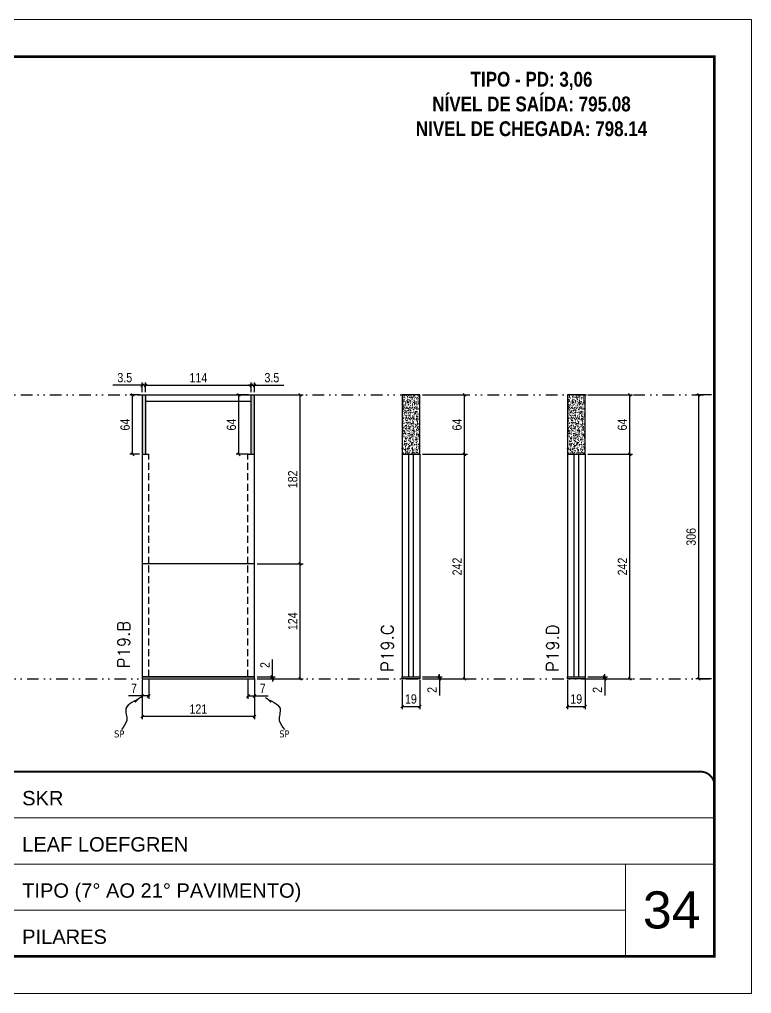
# Model space of a CAD drawing. Extents: x 14400 to 27878, y -21631 to 6985.
# Drawn here: x 16694 to 17483, y -3254 to -2204 of the extents above; entities that cross this region are included whole.
import ezdxf

# ---------------------------------------------------------------- set-up
doc = ezdxf.new("R2010")
doc.units = 0
for name, pattern in [('CONTINUO', [0]), ('DASHED', [0.75, 0.5, -0.25]), ('DIVIDE2', [0.625, 0.25, -0.125, 0, -0.125, 0, -0.125]), ('HIDDEN', [0.375, 0.25, -0.125])]:
    doc.linetypes.add(name, pattern=pattern)
for name, color, linetype, lineweight in [('CARIMBO', 255, 'Continuous', 9), ('Folhas', 255, 'Continuous', 9), ('SARRAFO DE PRESSAO', 251, 'DASHED', 9), ('Texto Seção', 7, 'Continuous', 15)]:
    doc.layers.add(name, color=color, linetype=linetype, lineweight=lineweight)
for name, color, linetype in [('COTA', 241, 'Continuous'), ('NOMENCLATURA', 7, 'Continuous'), ('Nível', 160, 'Continuous'), ('Painéis', 200, 'Continuous'), ('SARR_2.2x7', 40, 'Continuous'), ('Sarrafo de Pressão', 42, 'HIDDEN'), ('texto', 7, 'Continuous')]:
    doc.layers.add(name, color=color, linetype=linetype)
doc.styles.add('ARIAL', font='arial.ttf')
doc.styles.add('COTA TECNICA', font='techl___.ttf', dxfattribs={"height": 10})
doc.styles.add('COTA TECNICA-50', font='techl___.ttf', dxfattribs={"height": 10})
doc.styles.add('REGUA-120', font='ROMANS.shx', dxfattribs={"height": 15})
doc.styles.add('ROMANC', font='techb___.ttf', dxfattribs={"height": 2.5})
doc.styles.get("Standard").update_dxf_attribs({"font": 'arial.ttf'})
doc.dimstyles.new('COTA PAINEL-50', dxfattribs={"dimtxt": 10, "dimasz": 3, "dimexe": 3, "dimexo": 3, "dimgap": 3, "dimtad": 1, "dimdec": 1, "dimzin": 12, "dimdsep": 46, "dimtxsty": 'COTA TECNICA-50', "dimblk1": 'OBLIQUE', "dimblk2": 'OBLIQUE', "dimsah": 1, "dimcen": 0.9, "dimclrd": 4, "dimclre": 4, "dimclrt": 240, "dimadec": 1, "dimazin": 3, "dimtfac": 1, "dimtdec": 1, "dimtmove": 0, "dimatfit": 3, "dimfxl": 1, "dimtolj": 1, "dimtzin": 12, "dimarcsym": 0})
doc.dimstyles.new('PAINEL', dxfattribs={"dimtxt": 10, "dimasz": 3, "dimexe": 3, "dimexo": 3, "dimgap": 3, "dimtad": 1, "dimdec": 1, "dimzin": 12, "dimdsep": 46, "dimtxsty": 'COTA TECNICA', "dimblk1": 'OBLIQUE', "dimblk2": 'OBLIQUE', "dimsah": 1, "dimcen": 0.9, "dimclrd": 4, "dimclre": 4, "dimclrt": 240, "dimadec": 1, "dimazin": 3, "dimtfac": 1, "dimtdec": 1, "dimtmove": 0, "dimatfit": 3, "dimfxl": 1, "dimtolj": 1, "dimtzin": 12, "dimarcsym": 0})
doc.dimstyles.get("Standard").update_dxf_attribs({"dimtxt": 0.18, "dimasz": 0.18, "dimexe": 0.18, "dimexo": 0.0625, "dimgap": 0.09, "dimtad": 0, "dimtih": 1, "dimtoh": 1, "dimdec": 4, "dimzin": 0, "dimdsep": 46, "dimtxsty": 'Standard', "dimcen": 0.09, "dimadec": 0, "dimazin": 0, "dimtfac": 1, "dimtdec": 4, "dimtofl": 0, "dimtmove": 0, "dimatfit": 3, "dimfxl": 1, "dimtolj": 1, "dimtzin": 0, "dimarcsym": 0})

# ---------------------------------------------------------------- blocks, each defined once
blk = doc.blocks.new('9999999999')
at = {"color": 30, "linetype": 'CONTINUO'}
for p, q in [((98564.6, 34379.6), (99584, 34379.6)), ((98564.6, 34329.8), (99488, 34329.8)), ((99584, 34329.8), (99488, 34329.8)), ((99488, 34329.8), (99488, 34230.2)), ((98564.6, 34280), (99488, 34280))]:
    blk.add_line(p, q, dxfattribs=at)
at = {"color": 30, "linetype": 'CONTINUO', "const_width": 2}
blk.add_lwpolyline([(99584, 34230.2), (99584, 34414.4, 0.414214), (99569, 34429.4), (98229, 34429.4, 0.414214), (98214, 34414.4), (98214, 34245.2, 0.414214), (98229, 34230.2), (99584, 34230.2)], format="xyb", dxfattribs=at)
at = {"layer": 'Folhas'}
blk.add_lwpolyline([(98139, 34190.2), (99624, 34190.2), (99624, 35240.2), (98139, 35240.2)], close=True, dxfattribs=at)
at = {"layer": 'Folhas', "color": 30, "const_width": 3}
blk.add_lwpolyline([(98214, 34230.2), (99584, 34230.2), (99584, 35200.2), (98214, 35200.2)], close=True, dxfattribs=at)
at = {"color": 7, "linetype": 'Continuous', "ltscale": 5, "style": 'ARIAL'}
for s, height, p in [('SKR', 15.48, (98837.7, 34393.1)), ('LEAF LOEFGREN', 15.483, (98837.7, 34343.3)), ('TIPO (7° AO 21° PAVIMENTO)', 15.483, (98837.7, 34293.5)), ('PILARES', 15.48, (98837.7, 34243.7))]:
    blk.add_text(s, height=height, dxfattribs=at).set_placement(p)
blk = doc.blocks.new('_Oblique')
at = {"color": 0, "linetype": 'ByBlock', "lineweight": -2}
blk.add_line((-0.5, -0.5), (0.5, 0.5), dxfattribs=at)
blk = doc.blocks.new('*D1962')
at = {"layer": 'COTA', "color": 4, "lineweight": -2, "transparency": 16777216}
for p, q in [((17440.5, -2608.6), (17423.6, -2608.6)), ((17426.6, -2914.6), (17426.6, -2608.6)), ((17440.5, -2914.6), (17423.6, -2914.6))]:
    blk.add_line(p, q, dxfattribs=at)
at = {"layer": 'Defpoints', "color": 0, "transparency": 16777216}
for p in [(17426.6, -2608.6), (17443.5, -2608.6), (17443.5, -2914.6)]:
    blk.add_point(p, dxfattribs=at)
at = {"layer": 'COTA', "color": 4, "lineweight": -2, "transparency": 16777216, "xscale": 3, "yscale": 3, "zscale": 3}
for p, rotation in [((17426.6, -2608.6), 90), ((17426.6, -2914.6), 270)]:
    blk.add_blockref('_Oblique', p, dxfattribs=dict(at, rotation=rotation))
at = {"layer": 'COTA', "color": 240, "transparency": 16777216, "insert": (17418.4, -2761.6), "char_height": 10, "attachment_point": 5, "rotation": 90, "style": 'COTA TECNICA'}
blk.add_mtext('\\A1;306', dxfattribs=at)
blk = doc.blocks.new('*D1950')
at = {"layer": 'COTA', "color": 4, "lineweight": -2, "transparency": 16777216}
for p, q in [((17106.8, -2915.6), (17106.8, -2947.5)), ((17125.8, -2915.6), (17125.8, -2947.5)), ((17106.8, -2944.5), (17125.8, -2944.5))]:
    blk.add_line(p, q, dxfattribs=at)
at = {"layer": 'Defpoints', "color": 0, "transparency": 16777216}
for p in [(17106.8, -2912.6), (17125.8, -2912.6), (17125.8, -2944.5)]:
    blk.add_point(p, dxfattribs=at)
at = {"layer": 'COTA', "color": 4, "lineweight": -2, "transparency": 16777216, "xscale": 3, "yscale": 3, "zscale": 3, "rotation": 180}
blk.add_blockref('_Oblique', (17106.8, -2944.5), dxfattribs=at)
at = {"layer": 'COTA', "color": 4, "lineweight": -2, "transparency": 16777216, "xscale": 3, "yscale": 3, "zscale": 3}
blk.add_blockref('_Oblique', (17125.8, -2944.5), dxfattribs=at)
at = {"layer": 'COTA', "color": 240, "transparency": 16777216, "insert": (17116.3, -2936.4), "char_height": 10, "attachment_point": 5, "style": 'COTA TECNICA'}
blk.add_mtext('\\A1;19', dxfattribs=at)
blk = doc.blocks.new('*D1951')
at = {"layer": 'COTA', "color": 4, "lineweight": -2, "transparency": 16777216}
for p, q in [((17128.8, -2912.6), (17150, -2912.6)), ((17128.8, -2914.6), (17150, -2914.6)), ((17147, -2912.6), (17147, -2909.6)), ((17147, -2912.6), (17147, -2914.6)), ((17147, -2914.6), (17147, -2932.7))]:
    blk.add_line(p, q, dxfattribs=at)
at = {"layer": 'Defpoints', "color": 0, "transparency": 16777216}
for p in [(17125.8, -2912.6), (17125.8, -2914.6), (17147, -2912.6)]:
    blk.add_point(p, dxfattribs=at)
at = {"layer": 'COTA', "color": 4, "lineweight": -2, "transparency": 16777216, "xscale": 3, "yscale": 3, "zscale": 3}
for p, rotation in [((17147, -2912.6), 270), ((17147, -2914.6), 90)]:
    blk.add_blockref('_Oblique', p, dxfattribs=dict(at, rotation=rotation))
at = {"layer": 'COTA', "color": 240, "transparency": 16777216, "insert": (17139, -2926.6), "char_height": 10, "attachment_point": 5, "rotation": 90, "style": 'COTA TECNICA-50'}
blk.add_mtext('\\A1;2', dxfattribs=at)
blk = doc.blocks.new('*D1952')
at = {"layer": 'COTA', "color": 4, "lineweight": -2, "transparency": 16777216}
for p, q in [((17128.8, -2672.6), (17177.1, -2672.6)), ((17174.1, -2914.6), (17174.1, -2672.6)), ((17128.8, -2914.6), (17177.1, -2914.6))]:
    blk.add_line(p, q, dxfattribs=at)
at = {"layer": 'Defpoints', "color": 0, "transparency": 16777216}
for p in [(17125.8, -2672.6), (17174.1, -2672.6), (17125.8, -2914.6)]:
    blk.add_point(p, dxfattribs=at)
at = {"layer": 'COTA', "color": 4, "lineweight": -2, "transparency": 16777216, "xscale": 3, "yscale": 3, "zscale": 3}
for p, rotation in [((17174.1, -2672.6), 90), ((17174.1, -2914.6), 270)]:
    blk.add_blockref('_Oblique', p, dxfattribs=dict(at, rotation=rotation))
at = {"layer": 'COTA', "color": 240, "transparency": 16777216, "insert": (17166.1, -2793.6), "char_height": 10, "attachment_point": 5, "rotation": 90, "style": 'COTA TECNICA-50'}
blk.add_mtext('\\A1;242', dxfattribs=at)
blk = doc.blocks.new('*D1965')
at = {"layer": 'COTA', "color": 4, "lineweight": -2, "transparency": 16777216}
for p, q in [((17128.8, -2608.6), (17177.1, -2608.6)), ((17174.1, -2672.6), (17174.1, -2608.6)), ((17128.8, -2672.6), (17177.1, -2672.6))]:
    blk.add_line(p, q, dxfattribs=at)
at = {"layer": 'Defpoints', "color": 0, "transparency": 16777216}
for p in [(17125.8, -2608.6), (17174.1, -2608.6), (17125.8, -2672.6)]:
    blk.add_point(p, dxfattribs=at)
at = {"layer": 'COTA', "color": 4, "lineweight": -2, "transparency": 16777216, "xscale": 3, "yscale": 3, "zscale": 3}
for p, rotation in [((17174.1, -2608.6), 90), ((17174.1, -2672.6), 270)]:
    blk.add_blockref('_Oblique', p, dxfattribs=dict(at, rotation=rotation))
at = {"layer": 'COTA', "color": 240, "transparency": 16777216, "insert": (17166, -2640.6), "char_height": 10, "attachment_point": 5, "rotation": 90, "style": 'COTA TECNICA'}
blk.add_mtext('\\A1;64', dxfattribs=at)
blk = doc.blocks.new('*D1953')
at = {"layer": 'COTA', "color": 4, "lineweight": -2, "transparency": 16777216}
for p, q in [((17285, -2915.6), (17285, -2947.5)), ((17304, -2915.6), (17304, -2947.5)), ((17285, -2944.5), (17304, -2944.5))]:
    blk.add_line(p, q, dxfattribs=at)
at = {"layer": 'Defpoints', "color": 0, "transparency": 16777216}
for p in [(17285, -2912.6), (17304, -2912.6), (17304, -2944.5)]:
    blk.add_point(p, dxfattribs=at)
at = {"layer": 'COTA', "color": 4, "lineweight": -2, "transparency": 16777216, "xscale": 3, "yscale": 3, "zscale": 3, "rotation": 180}
blk.add_blockref('_Oblique', (17285, -2944.5), dxfattribs=at)
at = {"layer": 'COTA', "color": 4, "lineweight": -2, "transparency": 16777216, "xscale": 3, "yscale": 3, "zscale": 3}
blk.add_blockref('_Oblique', (17304, -2944.5), dxfattribs=at)
at = {"layer": 'COTA', "color": 240, "transparency": 16777216, "insert": (17294.5, -2936.4), "char_height": 10, "attachment_point": 5, "style": 'COTA TECNICA'}
blk.add_mtext('\\A1;19', dxfattribs=at)
blk = doc.blocks.new('*D1954')
at = {"layer": 'COTA', "color": 4, "lineweight": -2, "transparency": 16777216}
for p, q in [((17307, -2912.6), (17328.2, -2912.6)), ((17307, -2914.6), (17328.2, -2914.6)), ((17325.2, -2912.6), (17325.2, -2909.6)), ((17325.2, -2912.6), (17325.2, -2914.6)), ((17325.2, -2914.6), (17325.2, -2932.7))]:
    blk.add_line(p, q, dxfattribs=at)
at = {"layer": 'Defpoints', "color": 0, "transparency": 16777216}
for p in [(17304, -2912.6), (17304, -2914.6), (17325.2, -2912.6)]:
    blk.add_point(p, dxfattribs=at)
at = {"layer": 'COTA', "color": 4, "lineweight": -2, "transparency": 16777216, "xscale": 3, "yscale": 3, "zscale": 3}
for p, rotation in [((17325.2, -2912.6), 270), ((17325.2, -2914.6), 90)]:
    blk.add_blockref('_Oblique', p, dxfattribs=dict(at, rotation=rotation))
at = {"layer": 'COTA', "color": 240, "transparency": 16777216, "insert": (17317.2, -2926.6), "char_height": 10, "attachment_point": 5, "rotation": 90, "style": 'COTA TECNICA-50'}
blk.add_mtext('\\A1;2', dxfattribs=at)
blk = doc.blocks.new('*D1955')
at = {"layer": 'COTA', "color": 4, "lineweight": -2, "transparency": 16777216}
for p, q in [((17307, -2672.6), (17355.3, -2672.6)), ((17352.3, -2914.6), (17352.3, -2672.6)), ((17307, -2914.6), (17355.3, -2914.6))]:
    blk.add_line(p, q, dxfattribs=at)
at = {"layer": 'Defpoints', "color": 0, "transparency": 16777216}
for p in [(17304, -2672.6), (17352.3, -2672.6), (17304, -2914.6)]:
    blk.add_point(p, dxfattribs=at)
at = {"layer": 'COTA', "color": 4, "lineweight": -2, "transparency": 16777216, "xscale": 3, "yscale": 3, "zscale": 3}
for p, rotation in [((17352.3, -2672.6), 90), ((17352.3, -2914.6), 270)]:
    blk.add_blockref('_Oblique', p, dxfattribs=dict(at, rotation=rotation))
at = {"layer": 'COTA', "color": 240, "transparency": 16777216, "insert": (17344.3, -2793.6), "char_height": 10, "attachment_point": 5, "rotation": 90, "style": 'COTA TECNICA-50'}
blk.add_mtext('\\A1;242', dxfattribs=at)
blk = doc.blocks.new('*D1966')
at = {"layer": 'COTA', "color": 4, "lineweight": -2, "transparency": 16777216}
for p, q in [((17307, -2608.6), (17355.3, -2608.6)), ((17352.3, -2672.6), (17352.3, -2608.6)), ((17307, -2672.6), (17355.3, -2672.6))]:
    blk.add_line(p, q, dxfattribs=at)
at = {"layer": 'Defpoints', "color": 0, "transparency": 16777216}
for p in [(17304, -2608.6), (17352.3, -2608.6), (17304, -2672.6)]:
    blk.add_point(p, dxfattribs=at)
at = {"layer": 'COTA', "color": 4, "lineweight": -2, "transparency": 16777216, "xscale": 3, "yscale": 3, "zscale": 3}
for p, rotation in [((17352.3, -2608.6), 90), ((17352.3, -2672.6), 270)]:
    blk.add_blockref('_Oblique', p, dxfattribs=dict(at, rotation=rotation))
at = {"layer": 'COTA', "color": 240, "transparency": 16777216, "insert": (17344.2, -2640.6), "char_height": 10, "attachment_point": 5, "rotation": 90, "style": 'COTA TECNICA'}
blk.add_mtext('\\A1;64', dxfattribs=at)
blk = doc.blocks.new('*D2946')
at = {"layer": 'COTA', "color": 4, "lineweight": -2, "transparency": 16777216}
for p, q in [((16826.6, -2915.6), (16826.6, -2958.3)), ((16947.6, -2915.6), (16947.6, -2958.3)), ((16947.6, -2955.3), (16826.6, -2955.3))]:
    blk.add_line(p, q, dxfattribs=at)
at = {"layer": 'Defpoints', "color": 0, "transparency": 16777216}
for p in [(16826.6, -2912.6), (16947.6, -2912.6), (16826.6, -2955.3)]:
    blk.add_point(p, dxfattribs=at)
at = {"layer": 'COTA', "color": 4, "lineweight": -2, "transparency": 16777216, "xscale": 3, "yscale": 3, "zscale": 3, "rotation": 180}
blk.add_blockref('_Oblique', (16826.6, -2955.3), dxfattribs=at)
at = {"layer": 'COTA', "color": 4, "lineweight": -2, "transparency": 16777216, "xscale": 3, "yscale": 3, "zscale": 3}
blk.add_blockref('_Oblique', (16947.6, -2955.3), dxfattribs=at)
at = {"layer": 'COTA', "color": 240, "transparency": 16777216, "insert": (16887.1, -2947.2), "char_height": 10, "attachment_point": 5, "style": 'COTA TECNICA'}
blk.add_mtext('\\A1;121', dxfattribs=at)
blk = doc.blocks.new('*D2947')
at = {"layer": 'COTA', "color": 4, "lineweight": -2, "transparency": 16777216}
for p, q in [((16940.6, -2915.6), (16940.6, -2936.1)), ((16947.6, -2917.6), (16947.6, -2936.1)), ((16940.6, -2933.1), (16947.6, -2933.1)), ((16947.6, -2933.1), (16962.3, -2933.1))]:
    blk.add_line(p, q, dxfattribs=at)
at = {"layer": 'Defpoints', "color": 0, "transparency": 16777216}
for p in [(16940.6, -2912.6), (16947.6, -2914.6), (16947.6, -2933.1)]:
    blk.add_point(p, dxfattribs=at)
at = {"layer": 'COTA', "color": 4, "lineweight": -2, "transparency": 16777216, "xscale": 3, "yscale": 3, "zscale": 3, "rotation": 180}
blk.add_blockref('_Oblique', (16940.6, -2933.1), dxfattribs=at)
at = {"layer": 'COTA', "color": 4, "lineweight": -2, "transparency": 16777216, "xscale": 3, "yscale": 3, "zscale": 3}
blk.add_blockref('_Oblique', (16947.6, -2933.1), dxfattribs=at)
at = {"layer": 'COTA', "color": 240, "transparency": 16777216, "insert": (16956.5, -2925), "char_height": 10, "attachment_point": 5, "style": 'COTA TECNICA-50'}
blk.add_mtext('\\A1;7', dxfattribs=at)
blk = doc.blocks.new('*D2948')
at = {"layer": 'COTA', "color": 4, "lineweight": -2, "transparency": 16777216}
for p, q in [((16826.6, -2917.6), (16826.6, -2936.1)), ((16833.6, -2915.6), (16833.6, -2936.1)), ((16826.6, -2933.1), (16811.9, -2933.1)), ((16833.6, -2933.1), (16826.6, -2933.1))]:
    blk.add_line(p, q, dxfattribs=at)
at = {"layer": 'Defpoints', "color": 0, "transparency": 16777216}
for p in [(16826.6, -2914.6), (16833.6, -2912.6), (16826.6, -2933.1)]:
    blk.add_point(p, dxfattribs=at)
at = {"layer": 'COTA', "color": 4, "lineweight": -2, "transparency": 16777216, "xscale": 3, "yscale": 3, "zscale": 3, "rotation": 180}
blk.add_blockref('_Oblique', (16826.6, -2933.1), dxfattribs=at)
at = {"layer": 'COTA', "color": 4, "lineweight": -2, "transparency": 16777216, "xscale": 3, "yscale": 3, "zscale": 3}
blk.add_blockref('_Oblique', (16833.6, -2933.1), dxfattribs=at)
at = {"layer": 'COTA', "color": 240, "transparency": 16777216, "insert": (16817.7, -2925), "char_height": 10, "attachment_point": 5, "style": 'COTA TECNICA-50'}
blk.add_mtext('\\A1;7', dxfattribs=at)
blk = doc.blocks.new('*D2950')
at = {"layer": 'COTA', "color": 4, "linetype": 'ByBlock', "lineweight": -2, "transparency": 16777216}
for p, q in [((16950.6, -2790.6), (17000, -2790.6)), ((16997, -2914.6), (16997, -2790.6)), ((16950.6, -2914.6), (17000, -2914.6))]:
    blk.add_line(p, q, dxfattribs=at)
at = {"layer": 'Defpoints', "color": 0, "linetype": 'ByBlock', "transparency": 16777216}
for p in [(16947.6, -2790.6), (16997, -2790.6), (16947.6, -2914.6)]:
    blk.add_point(p, dxfattribs=at)
at = {"layer": 'COTA', "color": 4, "linetype": 'ByBlock', "lineweight": -2, "transparency": 16777216, "xscale": 3, "yscale": 3, "zscale": 3}
for p, rotation in [((16997, -2790.6), 90), ((16997, -2914.6), 270)]:
    blk.add_blockref('_Oblique', p, dxfattribs=dict(at, rotation=rotation))
at = {"layer": 'COTA', "color": 240, "linetype": 'ByBlock', "transparency": 16777216, "insert": (16988.9, -2852.6), "char_height": 10, "attachment_point": 5, "rotation": 90, "style": 'COTA TECNICA'}
blk.add_mtext('\\A1;124', dxfattribs=at)
blk = doc.blocks.new('*D2949')
at = {"layer": 'COTA', "color": 4, "lineweight": -2, "transparency": 16777216}
for p, q in [((16966.9, -2912.6), (16966.9, -2893.8)), ((16950.6, -2912.6), (16969.9, -2912.6)), ((16950.6, -2914.6), (16969.9, -2914.6)), ((16966.9, -2914.6), (16966.9, -2912.6)), ((16966.9, -2914.6), (16966.9, -2917.6))]:
    blk.add_line(p, q, dxfattribs=at)
at = {"layer": 'Defpoints', "color": 0, "transparency": 16777216}
for p in [(16947.6, -2912.6), (16947.6, -2914.6), (16966.9, -2914.6)]:
    blk.add_point(p, dxfattribs=at)
at = {"layer": 'COTA', "color": 4, "lineweight": -2, "transparency": 16777216, "xscale": 3, "yscale": 3, "zscale": 3}
for p, rotation in [((16966.9, -2912.6), 270), ((16966.9, -2914.6), 90)]:
    blk.add_blockref('_Oblique', p, dxfattribs=dict(at, rotation=rotation))
at = {"layer": 'COTA', "color": 240, "transparency": 16777216, "insert": (16958.9, -2899.8), "char_height": 10, "attachment_point": 5, "rotation": 90, "style": 'COTA TECNICA-50'}
blk.add_mtext('\\A1;2', dxfattribs=at)
blk = doc.blocks.new('*D2951')
at = {"layer": 'COTA', "color": 4, "linetype": 'ByBlock', "lineweight": -2, "transparency": 16777216}
for p, q in [((16950.6, -2790.6), (17000, -2790.6)), ((16997, -2914.6), (16997, -2790.6)), ((16950.6, -2914.6), (17000, -2914.6))]:
    blk.add_line(p, q, dxfattribs=at)
at = {"layer": 'Defpoints', "color": 0, "linetype": 'ByBlock', "transparency": 16777216}
for p in [(16947.6, -2790.6), (16997, -2790.6), (16947.6, -2914.6)]:
    blk.add_point(p, dxfattribs=at)
at = {"layer": 'COTA', "color": 4, "linetype": 'ByBlock', "lineweight": -2, "transparency": 16777216, "xscale": 3, "yscale": 3, "zscale": 3}
for p, rotation in [((16997, -2790.6), 90), ((16997, -2914.6), 270)]:
    blk.add_blockref('_Oblique', p, dxfattribs=dict(at, rotation=rotation))
at = {"layer": 'COTA', "color": 240, "linetype": 'ByBlock', "transparency": 16777216, "insert": (16988.9, -2852.6), "char_height": 10, "attachment_point": 5, "rotation": 90, "style": 'COTA TECNICA'}
blk.add_mtext('\\A1;124', dxfattribs=at)
blk = doc.blocks.new('*D2952')
at = {"layer": 'COTA', "color": 4, "lineweight": -2, "transparency": 16777216}
for p, q in [((16950.6, -2608.6), (17000, -2608.6)), ((16997, -2790.6), (16997, -2608.6)), ((16950.6, -2790.6), (17000, -2790.6))]:
    blk.add_line(p, q, dxfattribs=at)
at = {"layer": 'Defpoints', "color": 0, "transparency": 16777216}
for p in [(16947.6, -2608.6), (16997, -2608.6), (16947.6, -2790.6)]:
    blk.add_point(p, dxfattribs=at)
at = {"layer": 'COTA', "color": 4, "lineweight": -2, "transparency": 16777216, "xscale": 3, "yscale": 3, "zscale": 3}
for p, rotation in [((16997, -2608.6), 90), ((16997, -2790.6), 270)]:
    blk.add_blockref('_Oblique', p, dxfattribs=dict(at, rotation=rotation))
at = {"layer": 'COTA', "color": 240, "transparency": 16777216, "insert": (16988.9, -2699.6), "char_height": 10, "attachment_point": 5, "rotation": 90, "style": 'COTA TECNICA'}
blk.add_mtext('\\A1;182', dxfattribs=at)
blk = doc.blocks.new('*D2957')
at = {"layer": 'COTA', "color": 4, "lineweight": -2, "transparency": 16777216}
for p, q in [((16826.6, -2598.2), (16795, -2598.2)), ((16826.6, -2605.6), (16826.6, -2595.2)), ((16830.1, -2598.2), (16826.6, -2598.2)), ((16830.1, -2605.6), (16830.1, -2595.2)), ((16830.1, -2598.2), (16833.1, -2598.2))]:
    blk.add_line(p, q, dxfattribs=at)
at = {"layer": 'Defpoints', "color": 0, "transparency": 16777216}
for p in [(16826.6, -2598.2), (16826.6, -2608.6), (16830.1, -2608.6)]:
    blk.add_point(p, dxfattribs=at)
at = {"layer": 'COTA', "color": 4, "lineweight": -2, "transparency": 16777216, "xscale": 3, "yscale": 3, "zscale": 3}
blk.add_blockref('_Oblique', (16826.6, -2598.2), dxfattribs=at)
at = {"layer": 'COTA', "color": 4, "lineweight": -2, "transparency": 16777216, "xscale": 3, "yscale": 3, "zscale": 3, "rotation": 180}
blk.add_blockref('_Oblique', (16830.1, -2598.2), dxfattribs=at)
at = {"layer": 'COTA', "color": 240, "transparency": 16777216, "insert": (16807.8, -2590), "char_height": 10, "attachment_point": 5, "style": 'COTA TECNICA'}
blk.add_mtext('\\A1;3.5', dxfattribs=at)
blk = doc.blocks.new('*D2958')
at = {"layer": 'COTA', "color": 4, "lineweight": -2, "transparency": 16777216}
for p, q in [((16830.1, -2605.6), (16830.1, -2595.2)), ((16830.1, -2598.2), (16944.1, -2598.2)), ((16944.1, -2605.6), (16944.1, -2595.2))]:
    blk.add_line(p, q, dxfattribs=at)
at = {"layer": 'Defpoints', "color": 0, "transparency": 16777216}
for p in [(16944.1, -2598.2), (16830.1, -2608.6), (16944.1, -2608.6)]:
    blk.add_point(p, dxfattribs=at)
at = {"layer": 'COTA', "color": 4, "lineweight": -2, "transparency": 16777216, "xscale": 3, "yscale": 3, "zscale": 3, "rotation": 180}
blk.add_blockref('_Oblique', (16830.1, -2598.2), dxfattribs=at)
at = {"layer": 'COTA', "color": 4, "lineweight": -2, "transparency": 16777216, "xscale": 3, "yscale": 3, "zscale": 3}
blk.add_blockref('_Oblique', (16944.1, -2598.2), dxfattribs=at)
at = {"layer": 'COTA', "color": 240, "transparency": 16777216, "insert": (16887.1, -2590.1), "char_height": 10, "attachment_point": 5, "style": 'COTA TECNICA'}
blk.add_mtext('\\A1;114', dxfattribs=at)
blk = doc.blocks.new('*D2959')
at = {"layer": 'COTA', "color": 4, "lineweight": -2, "transparency": 16777216}
for p, q in [((16944.1, -2598.2), (16941.1, -2598.2)), ((16944.1, -2605.6), (16944.1, -2595.2)), ((16944.1, -2598.2), (16947.6, -2598.2)), ((16947.6, -2605.6), (16947.6, -2595.2)), ((16947.6, -2598.2), (16979.2, -2598.2))]:
    blk.add_line(p, q, dxfattribs=at)
at = {"layer": 'Defpoints', "color": 0, "transparency": 16777216}
for p in [(16947.6, -2598.2), (16944.1, -2608.6), (16947.6, -2608.6)]:
    blk.add_point(p, dxfattribs=at)
at = {"layer": 'COTA', "color": 4, "lineweight": -2, "transparency": 16777216, "xscale": 3, "yscale": 3, "zscale": 3}
blk.add_blockref('_Oblique', (16944.1, -2598.2), dxfattribs=at)
at = {"layer": 'COTA', "color": 4, "lineweight": -2, "transparency": 16777216, "xscale": 3, "yscale": 3, "zscale": 3, "rotation": 180}
blk.add_blockref('_Oblique', (16947.6, -2598.2), dxfattribs=at)
at = {"layer": 'COTA', "color": 240, "transparency": 16777216, "insert": (16966.4, -2590), "char_height": 10, "attachment_point": 5, "style": 'COTA TECNICA'}
blk.add_mtext('\\A1;3.5', dxfattribs=at)
blk = doc.blocks.new('*D2960')
at = {"layer": 'COTA', "color": 4, "lineweight": -2, "transparency": 16777216}
for p, q in [((16823.6, -2608.6), (16813.3, -2608.6)), ((16816.3, -2672.6), (16816.3, -2608.6)), ((16823.6, -2672.6), (16813.3, -2672.6))]:
    blk.add_line(p, q, dxfattribs=at)
at = {"layer": 'Defpoints', "color": 0, "transparency": 16777216}
for p in [(16816.3, -2608.6), (16826.6, -2608.6), (16826.6, -2672.6)]:
    blk.add_point(p, dxfattribs=at)
at = {"layer": 'COTA', "color": 4, "lineweight": -2, "transparency": 16777216, "xscale": 3, "yscale": 3, "zscale": 3}
for p, rotation in [((16816.3, -2608.6), 90), ((16816.3, -2672.6), 270)]:
    blk.add_blockref('_Oblique', p, dxfattribs=dict(at, rotation=rotation))
at = {"layer": 'COTA', "color": 240, "transparency": 16777216, "insert": (16808.2, -2640.6), "char_height": 10, "attachment_point": 5, "rotation": 90, "style": 'COTA TECNICA'}
blk.add_mtext('\\A1;64', dxfattribs=at)
blk = doc.blocks.new('*D2961')
at = {"layer": 'COTA', "color": 4, "lineweight": -2, "transparency": 16777216}
for p, q in [((16941.1, -2608.6), (16927.8, -2608.6)), ((16930.8, -2672.6), (16930.8, -2608.6)), ((16941.1, -2672.6), (16927.8, -2672.6))]:
    blk.add_line(p, q, dxfattribs=at)
at = {"layer": 'Defpoints', "color": 0, "transparency": 16777216}
for p in [(16930.8, -2608.6), (16944.1, -2608.6), (16944.1, -2672.6)]:
    blk.add_point(p, dxfattribs=at)
at = {"layer": 'COTA', "color": 4, "lineweight": -2, "transparency": 16777216, "xscale": 3, "yscale": 3, "zscale": 3}
for p, rotation in [((16930.8, -2608.6), 90), ((16930.8, -2672.6), 270)]:
    blk.add_blockref('_Oblique', p, dxfattribs=dict(at, rotation=rotation))
at = {"layer": 'COTA', "color": 240, "transparency": 16777216, "insert": (16922.7, -2640.6), "char_height": 10, "attachment_point": 5, "rotation": 90, "style": 'COTA TECNICA'}
blk.add_mtext('\\A1;64', dxfattribs=at)

msp = doc.modelspace()

# ---------------------------------------------------------------- hatches: boundary and pattern name
at = {"layer": 'COTA'}
h = msp.add_hatch(dxfattribs=at)
h.set_pattern_fill('AR-CONC', color=256, scale=0.03)
h.paths.add_polyline_path([(16947.614, -2608.59), (16944.114, -2608.59), (16944.114, -2672.59), (16947.614, -2672.59)])
h.paths.add_polyline_path([(16830.114, -2608.59), (16826.614, -2608.59), (16826.614, -2672.59), (16830.114, -2672.59)])
h = msp.add_hatch(dxfattribs=at)
h.set_pattern_fill('AR-CONC', color=256, scale=0.03)
h.set_pattern_definition([(50, (1654.3606, -5797.8755), (5.4655401, -0.4781726), [0.5715, -6.2865]), (355, (1654.3606, -5797.8755), (-1.0573026, 5.7317054), [0.4572, -5.0292175]), (100.451445, (1654.816, -5797.9154), (4.4082374, 5.2535326), [0.4857003, -5.3427073]), (46.1842, (1654.3606, -5796.3515), (8.1323712, -1.2612698), [0.85725, -9.42975]), (96.63556, (1655.038, -5796.457), (7.122124, 7.4227837), [0.7285507, -8.0140682]), (351.18415, (1654.361, -5796.3515), (7.122124, 7.4227837), [0.685799, -7.543792]), (21, (1655.1226, -5796.7325), (4.5484317, -3.067956), [0.5715, -6.2865]), (326, (1655.1226, -5796.7325), (1.8540609, 5.525639), [0.4572, -5.0292]), (71.451445, (1655.5016, -5796.988), (6.4024926, 2.457683), [0.4857003, -5.3426981]), (37.5, (1654.3606, -5797.8755), (0.0926581, 2.53665117), [0, -4.96824, 0, -5.1054, 0, -5.04825]), (7.5, (1654.3606, -5797.8755), (2.00458988, 3.00541724), [0, -2.91084, 0, -4.85394, 0, -1.92405]), (327.5, (1652.6613, -5797.8755), (4.06771786, -0.17186232), [0, -1.905, 0, -5.9436, 0, -7.8867]), (317.5, (1651.8993, -5797.8755), (4.44387544, 0.7627947), [0, -2.4765, 0, -3.94716, 0, -5.6007])])
h.paths.add_polyline_path([(17106.794, -2672.59), (17125.794, -2672.59), (17125.794, -2608.59), (17106.794, -2608.59)])
h = msp.add_hatch(dxfattribs=at)
h.set_pattern_fill('AR-CONC', color=256, scale=0.03)
h.set_pattern_definition([(50, (1832.541, -5797.8755), (5.4655401, -0.4781726), [0.5715, -6.2865]), (355, (1832.541, -5797.8755), (-1.0573026, 5.7317054), [0.4572, -5.0292175]), (100.451445, (1832.9965, -5797.9154), (4.4082374, 5.2535326), [0.4857003, -5.3427073]), (46.1842, (1832.541, -5796.3515), (8.1323712, -1.2612698), [0.85725, -9.42975]), (96.63556, (1833.219, -5796.457), (7.122124, 7.4227837), [0.7285507, -8.0140682]), (351.18415, (1832.541, -5796.3515), (7.122124, 7.4227837), [0.685799, -7.543792]), (21, (1833.303, -5796.7325), (4.5484317, -3.067956), [0.5715, -6.2865]), (326, (1833.303, -5796.7325), (1.8540609, 5.525639), [0.4572, -5.0292]), (71.451445, (1833.682, -5796.988), (6.4024926, 2.457683), [0.4857003, -5.3426981]), (37.5, (1832.541, -5797.8755), (0.0926581, 2.53665117), [0, -4.96824, 0, -5.1054, 0, -5.04825]), (7.5, (1832.541, -5797.8755), (2.00458988, 3.00541724), [0, -2.91084, 0, -4.85394, 0, -1.92405]), (327.5, (1830.8418, -5797.8755), (4.06771786, -0.17186232), [0, -1.905, 0, -5.9436, 0, -7.8867]), (317.5, (1830.0798, -5797.8755), (4.44387544, 0.7627947), [0, -2.4765, 0, -3.94716, 0, -5.6007])])
h.paths.add_polyline_path([(17284.975, -2672.59), (17303.975, -2672.59), (17303.975, -2608.59), (17284.975, -2608.59)])

# ---------------------------------------------------------------- linework, layer by layer
for p, q in [((16826.614, -2608.59), (16826.614, -2672.59)), ((16826.614, -2608.59), (16830.114, -2608.59)), ((16944.114, -2608.59), (16947.614, -2608.59)), ((16947.614, -2672.59), (16947.614, -2608.59))]:
    msp.add_line(p, q, dxfattribs=at)
for points in [[(17106.794, -2672.59), (17125.794, -2672.59), (17125.794, -2608.59), (17106.794, -2608.59)], [(17284.975, -2672.59), (17303.975, -2672.59), (17303.975, -2608.59), (17284.975, -2608.59)]]:
    msp.add_lwpolyline(points, close=True, dxfattribs=at)
at = {"layer": 'Nível', "color": 4, "linetype": 'DIVIDE2', "ltscale": 50}
for p, q in [((16412.62, -2608.59), (17443.467, -2608.59)), ((16073.467, -2914.59), (17443.467, -2914.59))]:
    msp.add_line(p, q, dxfattribs=at)
at = {"layer": 'Painéis'}
for p, q in [((16830.114, -2608.59), (16830.114, -2672.59)), ((16830.114, -2608.59), (16944.114, -2608.59)), ((16944.114, -2672.59), (16944.114, -2608.59)), ((16826.614, -2672.59), (16826.614, -2912.59)), ((16826.614, -2672.59), (16833.614, -2672.59)), ((16940.614, -2672.59), (16947.614, -2672.59)), ((16947.614, -2912.59), (16947.614, -2672.59)), ((17106.794, -2672.59), (17106.794, -2912.59)), ((17106.794, -2672.59), (17125.794, -2672.59)), ((17125.794, -2672.59), (17125.794, -2912.59)), ((17284.975, -2672.59), (17284.975, -2912.59)), ((17284.975, -2672.59), (17303.975, -2672.59)), ((17303.975, -2672.59), (17303.975, -2912.59)), ((16947.614, -2790.59), (16826.614, -2790.59)), ((16826.614, -2912.59), (16947.614, -2912.59)), ((17106.794, -2912.59), (17125.794, -2912.59)), ((17106.794, -2914.59), (17106.794, -2912.59)), ((17125.794, -2914.59), (17106.794, -2914.59)), ((17125.794, -2912.59), (17125.794, -2914.59)), ((17284.975, -2912.59), (17303.975, -2912.59)), ((17284.975, -2914.59), (17284.975, -2912.59)), ((17303.975, -2914.59), (17284.975, -2914.59)), ((17303.975, -2912.59), (17303.975, -2914.59))]:
    msp.add_line(p, q, dxfattribs=at)
msp.add_lwpolyline([(16947.614, -2912.59), (16826.614, -2912.59), (16826.614, -2914.59), (16947.614, -2914.59)], close=True, dxfattribs=at)
at = {"layer": 'SARR_2.2x7'}
for p, q in [((16944.114, -2615.59), (16830.114, -2615.59)), ((17113.794, -2672.59), (17113.794, -2912.59)), ((17118.794, -2672.59), (17118.794, -2912.59)), ((17291.975, -2672.59), (17291.975, -2912.59)), ((17296.975, -2672.59), (17296.975, -2912.59))]:
    msp.add_line(p, q, dxfattribs=at)
at = {"layer": 'Sarrafo de Pressão', "ltscale": 30}
for p, q in [((16833.614, -2790.59), (16833.614, -2672.59)), ((16940.614, -2790.59), (16940.614, -2672.59)), ((16833.614, -2912.59), (16833.614, -2790.59)), ((16940.614, -2912.59), (16940.614, -2790.59))]:
    msp.add_line(p, q, dxfattribs=at)

# ---------------------------------------------------------------- block references
at = {"layer": 'SARRAFO DE PRESSAO', "color": 6, "linetype": 'ByBlock'}
msp.add_blockref('9999999999', (-82140.511, -37444.079), dxfattribs=at)

# ---------------------------------------------------------------- texts
at = {"layer": 'CARIMBO', "style": 'ARIAL'}
msp.add_text('34', height=40, dxfattribs=at).set_placement((17366.328, -3183.73))
at = {"layer": 'NOMENCLATURA', "color": 2, "insert": (17246.306, -2260.288), "char_height": 16, "attachment_point": 2, "style": 'ROMANC'}
msp.add_mtext_dynamic_manual_height_columns('TIPO - PD: 3,06\\PNÍVEL DE SAÍDA: 795.08\\PNIVEL DE CHEGADA: 798.14', width=432.35115, gutter_width=1, heights=[0], dxfattribs=at)
at = {"layer": 'texto', "color": 0, "char_height": 7.5, "attachment_point": 5}
for insert in [(16801.837, -2974.082), (16979.862, -2974.082)]:
    msp.add_mtext('{\\fTahoma|b0|i0|c0|p34;\\C4;SP}', dxfattribs=dict(at, insert=insert))
at = {"layer": 'Texto Seção', "char_height": 13, "attachment_point": 7, "rotation": 90, "style": 'REGUA-120'}
for s, insert, width in [('P19.B', (16813.143, -2903.339), 285.32988), ('P19.C', (17097.344, -2907.179), 370.6998), ('P19.D', (17275.525, -2907.179), 370.6998)]:
    msp.add_mtext(s, dxfattribs=dict(at, insert=insert, width=width))

# ---------------------------------------------------------------- dimensions: what is measured, and where the dimension line sits
at = {"layer": 'COTA'}
for base, p1, p2, dimstyle, picture, middle in [((16826.614, -2598.171), (16830.114, -2608.59), (16826.614, -2608.59), 'PAINEL', '*D2957', (16807.811, -2589.952)), ((16944.114, -2598.171), (16830.114, -2608.59), (16944.114, -2608.59), 'PAINEL', '*D2958', (16887.114, -2590.098)), ((16947.614, -2598.171), (16944.114, -2608.59), (16947.614, -2608.59), 'PAINEL', '*D2959', (16966.417, -2589.952)), ((16947.614, -2933.101), (16940.614, -2912.59), (16947.614, -2914.59), 'COTA PAINEL-50', '*D2947', (16956.48, -2925.027))]:
    dim = msp.add_linear_dim(base=base, p1=p1, p2=p2, dimstyle=dimstyle, dxfattribs=at)
    dim.commit()
    dim.dimension.update_dxf_attribs({"geometry": picture, "text_midpoint": middle})
for base, p1, p2, angle, dimstyle, picture, middle in [((16816.304, -2608.59), (16826.614, -2672.59), (16826.614, -2608.59), 90, 'PAINEL', '*D2960', (16808.202, -2640.59)), ((16930.816, -2608.59), (16944.114, -2672.59), (16944.114, -2608.59), 90, 'PAINEL', '*D2961', (16922.713, -2640.59)), ((16996.981, -2608.59), (16947.614, -2790.59), (16947.614, -2608.59), 90, 'PAINEL', '*D2952', (16988.886, -2699.59)), ((17174.149, -2608.59), (17125.794, -2672.59), (17125.794, -2608.59), 90, 'PAINEL', '*D1965', (17166.047, -2640.59)), ((17352.329, -2608.59), (17303.975, -2672.59), (17303.975, -2608.59), 90, 'PAINEL', '*D1966', (17344.227, -2640.59)), ((17426.632, -2608.59), (17443.467, -2914.59), (17443.467, -2608.59), 90, 'PAINEL', '*D1962', (17418.413, -2761.59)), ((17174.149, -2672.59), (17125.794, -2914.59), (17125.794, -2672.59), 90, 'COTA PAINEL-50', '*D1952', (17166.076, -2793.59)), ((17352.329, -2672.59), (17303.975, -2914.59), (17303.975, -2672.59), 90, 'COTA PAINEL-50', '*D1955', (17344.256, -2793.59)), ((16826.614, -2933.101), (16833.614, -2912.59), (16826.614, -2914.59), 180, 'COTA PAINEL-50', '*D2948', (16817.749, -2925.027))]:
    dim = msp.add_linear_dim(base=base, p1=p1, p2=p2, angle=angle, dimstyle=dimstyle, dxfattribs=at)
    dim.commit()
    dim.dimension.update_dxf_attribs({"geometry": picture, "text_midpoint": middle})
at = {"layer": 'COTA', "linetype": 'ByBlock'}
for picture in ['*D2950', '*D2951']:
    dim = msp.add_aligned_dim(p1=(16947.614, -2914.59), p2=(16947.614, -2790.59), distance=-49.367, dimstyle='PAINEL', dxfattribs=at)
    dim.commit()
    dim.dimension.update_dxf_attribs({"geometry": picture, "text_midpoint": (16988.908, -2852.59)})
at = {"layer": 'COTA'}
for base, p1, p2, picture, middle in [((16966.872, -2914.59), (16947.614, -2912.59), (16947.614, -2914.59), '*D2949', (16966.872, -2899.844)), ((17146.988, -2912.59), (17125.794, -2914.59), (17125.794, -2912.59), '*D1951', (17146.988, -2926.646)), ((17325.168, -2912.59), (17303.975, -2914.59), (17303.975, -2912.59), '*D1954', (17325.168, -2926.646))]:
    dim = msp.add_linear_dim(base=base, p1=p1, p2=p2, angle=90, dimstyle='COTA PAINEL-50', dxfattribs=at)
    dim.commit()
    dim.dimension.update_dxf_attribs({"geometry": picture, "text_midpoint": middle, "dimtype": 160})
dim = msp.add_linear_dim(base=(16826.614, -2955.268), p1=(16947.614, -2912.59), p2=(16826.614, -2912.59), angle=180, dimstyle='PAINEL', override={"dimarcsym": 2}, dxfattribs=at)
dim.commit()
dim.dimension.update_dxf_attribs({"geometry": '*D2946', "text_midpoint": (16887.114, -2947.21)})
for base, p1, p2, picture, middle in [((17125.794, -2944.485), (17106.794, -2912.59), (17125.794, -2912.59), '*D1950', (17116.294, -2936.397)), ((17303.975, -2944.485), (17284.975, -2912.59), (17303.975, -2912.59), '*D1953', (17294.475, -2936.397))]:
    dim = msp.add_linear_dim(base=base, p1=p1, p2=p2, dimstyle='PAINEL', override={"dimarcsym": 2}, dxfattribs=at)
    dim.commit()
    dim.dimension.update_dxf_attribs({"geometry": picture, "text_midpoint": middle})

# ---------------------------------------------------------------- leaders
at = {"layer": 'COTA', "path_type": 1}
for points in [[(16824.785, -2934.771), (16809, -2946.606), (16809.925, -2959.612), (16804.372, -2969.394)], [(16959.443, -2934.771), (16975.228, -2946.606), (16974.303, -2959.612), (16979.856, -2969.394)]]:
    msp.add_leader(points, dimstyle='Standard', override={"dimasz": 8}, dxfattribs=at)

doc.saveas('drawing.dxf')
